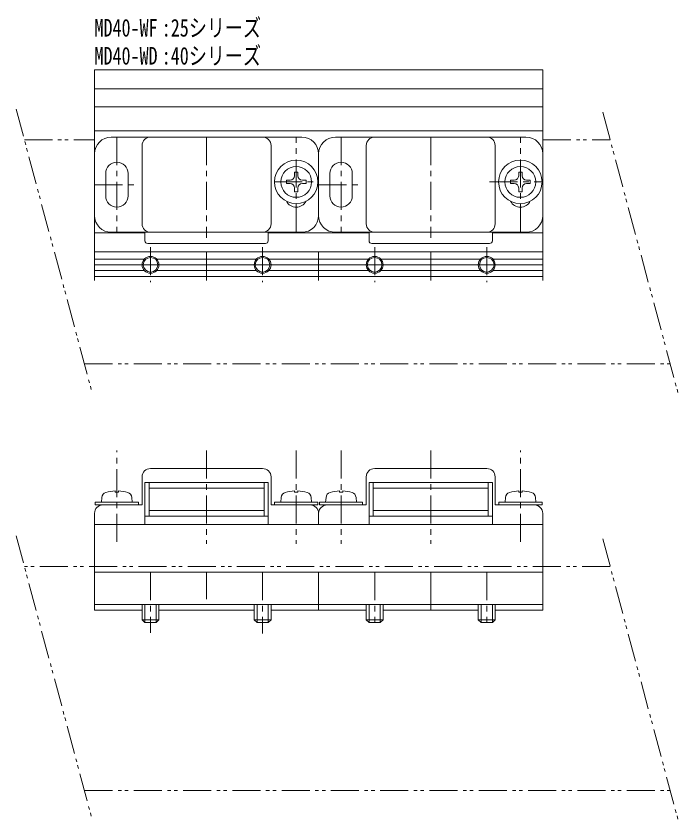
# Model space of a CAD drawing. Units: millimetres on the paper. Extents: x -641 to 1468, y -434 to 1009.
# Drawn here: x -208.5 to -90.2, y 433.7 to 577.8 of the extents above; entities that cross this region are included whole.
import ezdxf
from ezdxf.enums import TextEntityAlignment as Align

# ---------------------------------------------------------------- set-up
doc = ezdxf.new("R2010")
doc.units = ezdxf.units.MM
doc.linetypes.add('CHAIN1', pattern=[8, 5, -1, 1, -1])
doc.linetypes.add('DOUBLE_CHAIN1', pattern=[8.8, 5, -1, 0.6, -0.6, 0.6, -1])
for name, color, linetype, lineweight in [('0-0', 7, 'Continuous', 18), ('0-1', 4, 'Continuous', 18), ('0-2', 4, 'Continuous', 18)]:
    doc.layers.add(name, color=color, linetype=linetype, lineweight=lineweight)
doc.styles.add('ＭＳ ゴシック', font='')
doc.styles.get('ＭＳ ゴシック').set_extended_font_data('MS Gothic')

msp = doc.modelspace()

# ---------------------------------------------------------------- linework, layer by layer
at = {"layer": '0-0'}
for p, q in [((-194.5, 564.769), (-154.5, 564.769)), ((-114.5, 564.769), (-154.5, 564.769)), ((-154.5, 561.569), (-194.5, 561.569)), ((-154.5, 561.569), (-114.5, 561.569)), ((-194.5, 557.269), (-154.5, 557.269)), ((-191.5, 556.169), (-157.5, 556.169)), ((-114.5, 557.269), (-154.5, 557.269)), ((-117.5, 556.169), (-151.5, 556.169)), ((-186, 540.669), (-186, 554.669)), ((-163, 540.669), (-163, 554.669)), ((-146, 540.669), (-146, 554.669)), ((-123, 540.669), (-123, 554.669)), ((-154.5, 553.169), (-154.5, 542.169)), ((-192.5, 545.669), (-192.5, 549.669)), ((-188.5, 549.669), (-188.5, 545.669)), ((-152.5, 545.669), (-152.5, 549.669)), ((-148.5, 549.669), (-148.5, 545.669)), ((-156.75, 548.469), (-157.4, 548.469)), ((-116.75, 548.469), (-117.4, 548.469)), ((-185.5, 539.069), (-194.5, 539.069)), ((-157.5, 539.169), (-191.5, 539.169)), ((-185.5, 537.669), (-185.5, 539.169)), ((-163.5, 537.669), (-163.5, 539.169)), ((-163.5, 539.069), (-154.5, 539.069)), ((-145.5, 539.069), (-154.5, 539.069)), ((-151.5, 539.169), (-117.5, 539.169)), ((-145.5, 537.669), (-145.5, 539.169)), ((-123.5, 537.669), (-123.5, 539.169)), ((-123.5, 539.069), (-114.5, 539.069)), ((-185, 537.169), (-164, 537.169)), ((-124, 537.169), (-145, 537.169)), ((-194.5, 530.569), (-194.5, 535.669)), ((-174.5, 530.569), (-174.5, 535.669)), ((-154.5, 530.569), (-154.5, 535.669)), ((-134.5, 530.569), (-134.5, 535.669)), ((-114.5, 530.569), (-114.5, 535.669)), ((-194.5, 531.269), (-174.5, 531.269)), ((-174.5, 531.269), (-154.5, 531.269)), ((-154.5, 531.269), (-134.5, 531.269)), ((-134.5, 531.269), (-114.5, 531.269)), ((-184.5, 497), (-164.5, 497)), ((-124.5, 497), (-144.5, 497)), ((-185.5, 494.5), (-185.5, 487)), ((-184.75, 488.5), (-184.75, 494.5)), ((-164.25, 488.5), (-164.25, 494.5)), ((-144.75, 488.5), (-144.75, 494.5)), ((-124.25, 488.5), (-124.25, 494.5)), ((-123.5, 494.5), (-123.5, 487)), ((-190.226, 492.994), (-190.226, 492.778)), ((-164.25, 493.5), (-184.75, 493.5)), ((-158.2, 492.994), (-158.2, 492.778)), ((-150.8, 492.994), (-150.8, 492.778)), ((-144.75, 493.5), (-124.25, 493.5)), ((-118.774, 492.994), (-118.774, 492.778)), ((-193.202, 491.847), (-193.276, 491)), ((-187.776, 491), (-187.85, 491.847)), ((-161.176, 491.847), (-161.25, 491)), ((-155.75, 491), (-155.824, 491.847)), ((-153.25, 491), (-153.176, 491.847)), ((-147.824, 491.847), (-147.75, 491)), ((-121.224, 491), (-121.15, 491.847)), ((-115.798, 491.847), (-115.724, 491)), ((-186.676, 490.5), (-194.376, 490.5)), ((-154.65, 490.5), (-162.35, 490.5)), ((-154.35, 490.5), (-146.65, 490.5)), ((-122.324, 490.5), (-114.624, 490.5)), ((-163.5, 488.5), (-185.5, 488.5)), ((-184.75, 489.5), (-164.25, 489.5)), ((-154.5, 487), (-154.5, 489)), ((-154.5, 487), (-154.5, 489)), ((-145.5, 488.5), (-123.5, 488.5)), ((-124.25, 489.5), (-144.75, 489.5)), ((-154.5, 478.5), (-194.5, 478.5)), ((-174.5, 478.5), (-174.5, 473.7)), ((-154.5, 478.5), (-154.5, 471.7)), ((-154.5, 478.5), (-114.5, 478.5)), ((-134.5, 478.5), (-134.5, 471.7)), ((-154.5, 472.7), (-194.5, 472.7)), ((-154.5, 472.7), (-114.5, 472.7)), ((-194.5, 471.7), (-186, 471.7)), ((-183, 471.7), (-166, 471.7)), ((-163, 471.7), (-146, 471.7)), ((-143, 471.7), (-126, 471.7)), ((-123, 471.7), (-114.5, 471.7))]:
    msp.add_line(p, q, dxfattribs=at)
for points in [[(-154.5, 535.669), (-194.5, 535.669), (-194.5, 568.169), (-154.5, 568.169)], [(-154.5, 535.669), (-114.5, 535.669), (-114.5, 568.169), (-154.5, 568.169)], [(-158.2, 549.269), (-158.2, 549.919), (-158.8, 549.919), (-158.8, 549.269)], [(-118.2, 549.269), (-118.2, 549.919), (-118.8, 549.919), (-118.8, 549.269)], [(-159.6, 548.469), (-160.25, 548.469), (-160.25, 547.869), (-159.6, 547.869)], [(-157.4, 547.869), (-156.75, 547.869), (-156.75, 548.469)], [(-119.6, 548.469), (-120.25, 548.469), (-120.25, 547.869), (-119.6, 547.869)], [(-117.4, 547.869), (-116.75, 547.869), (-116.75, 548.469)], [(-158.8, 547.069), (-158.8, 546.419), (-158.2, 546.419), (-158.2, 547.069)], [(-118.8, 547.069), (-118.8, 546.419), (-118.2, 546.419), (-118.2, 547.069)], [(-193, 490.5), (-186, 490.5), (-186, 495.5)], [(-163, 495.5), (-163, 490.5), (-156, 490.5)], [(-146, 495.5), (-146, 490.5), (-153, 490.5)], [(-116, 490.5), (-123, 490.5), (-123, 495.5)], [(-185.5, 494.5), (-163.5, 494.5), (-163.5, 487)], [(-123.5, 494.5), (-145.5, 494.5), (-145.5, 487)], [(-190.226, 492.778), (-190.826, 492.778), (-190.826, 492.994)], [(-158.2, 492.778), (-158.8, 492.778), (-158.8, 492.994)], [(-150.8, 492.778), (-150.2, 492.778), (-150.2, 492.994)], [(-118.774, 492.778), (-118.174, 492.778), (-118.174, 492.994)], [(-186.676, 490.5), (-186.676, 491), (-194.376, 491), (-194.376, 490.5)], [(-154.65, 490.5), (-154.65, 491), (-162.35, 491), (-162.35, 490.5)], [(-154.35, 490.5), (-154.35, 491), (-146.65, 491), (-146.65, 490.5)], [(-122.324, 490.5), (-122.324, 491), (-114.624, 491), (-114.624, 490.5)], [(-154.5, 487), (-194.5, 487), (-194.5, 489)], [(-154.5, 487), (-114.5, 487), (-114.5, 489)], [(-154.5, 487), (-194.5, 487), (-194.5, 471.7)], [(-154.5, 487), (-114.5, 487), (-114.5, 471.7)], [(-186, 472.7), (-186, 470), (-185.5, 469.5), (-183.5, 469.5), (-183, 470), (-183, 472.7)], [(-166, 472.7), (-166, 470), (-165.5, 469.5), (-163.5, 469.5), (-163, 470), (-163, 472.7)], [(-143, 472.7), (-143, 470), (-143.5, 469.5), (-145.5, 469.5), (-146, 470), (-146, 472.7)], [(-123, 472.7), (-123, 470), (-123.5, 469.5), (-125.5, 469.5), (-126, 470), (-126, 472.7)]]:
    msp.add_lwpolyline(points, dxfattribs=at)
for centre, radius in [((-158.5, 548.169), 3.88), ((-118.5, 548.169), 3.88), ((-158.5, 548.169), 2.75), ((-118.5, 548.169), 2.75), ((-184.5, 533.369), 1.3), ((-164.5, 533.369), 1.3), ((-144.5, 533.369), 1.3), ((-124.5, 533.369), 1.3)]:
    msp.add_circle(centre, radius, dxfattribs=at)
for centre, radius, start, end in [((-191.5, 553.169), 3, 90, 180), ((-184.5, 554.669), 1.5, 90, 180), ((-164.5, 554.669), 1.5, 0, 90), ((-157.5, 553.169), 3, 0, 90), ((-151.5, 553.169), 3, 90, 180), ((-144.5, 554.669), 1.5, 90, 180), ((-124.5, 554.669), 1.5, 0, 90), ((-117.5, 553.169), 3, 0, 90), ((-190.5, 549.669), 2, 0, 180), ((-150.5, 549.669), 2, 0, 180), ((-159.6, 549.269), 0.8, 270, 0), ((-157.4, 549.269), 0.8, 180, 270), ((-119.6, 549.269), 0.8, 270, 0), ((-117.4, 549.269), 0.8, 180, 270), ((-159.6, 547.069), 0.8, 0, 90), ((-157.4, 547.069), 0.8, 90, 180), ((-119.6, 547.069), 0.8, 0, 90), ((-117.4, 547.069), 0.8, 90, 180), ((-190.5, 545.669), 2, 180, 0), ((-158.5, 545.669), 2, 208.71415, 331.28585), ((-150.5, 545.669), 2, 180, 0), ((-118.5, 545.669), 2, 208.71415, 331.28585), ((-191.5, 542.169), 3, 180, 270), ((-157.5, 542.169), 3, 270, 0), ((-151.5, 542.169), 3, 180, 270), ((-117.5, 542.169), 3, 270, 0), ((-184.5, 540.669), 1.5, 180, 270), ((-164.5, 540.669), 1.5, 270, 0), ((-144.5, 540.669), 1.5, 180, 270), ((-124.5, 540.669), 1.5, 270, 0), ((-185, 537.669), 0.5, 180, 270), ((-164, 537.669), 0.5, 270, 0), ((-145, 537.669), 0.5, 180, 270), ((-124, 537.669), 0.5, 270, 0), ((-184.5, 495.5), 1.5, 90, 180), ((-164.5, 495.5), 1.5, 0, 90), ((-144.5, 495.5), 1.5, 90, 180), ((-124.5, 495.5), 1.5, 0, 90), ((-192.206, 491.76), 1, 106.25703, 175.00002), ((-190.526, 486), 7, 92.4563, 106.25703), ((-190.526, 486), 7, 73.74298, 87.54372), ((-188.847, 491.76), 1, 5, 73.74298), ((-160.18, 491.76), 1, 106.25703, 175.00002), ((-158.5, 486), 7, 92.4563, 106.25703), ((-158.5, 486), 7, 73.74298, 87.54372), ((-156.82, 491.76), 1, 5, 73.74298), ((-152.18, 491.76), 1, 106.25702, 175), ((-150.5, 486), 7, 92.45628, 106.25702), ((-150.5, 486), 7, 73.74297, 87.5437), ((-148.82, 491.76), 1, 4.99998, 73.74297), ((-120.153, 491.76), 1, 106.25702, 175), ((-118.474, 486), 7, 92.45628, 106.25702), ((-118.474, 486), 7, 73.74297, 87.5437), ((-116.794, 491.76), 1, 4.99998, 73.74297), ((-193, 489), 1.5, 90, 180), ((-156, 489), 1.5, 0, 90), ((-153, 489), 1.5, 90, 180), ((-116, 489), 1.5, 0, 90)]:
    msp.add_arc(centre, radius, start, end, dxfattribs=at)
at = {"layer": '0-1', "linetype": 'CHAIN1'}
for p, q in [((-190.5, 556.169), (-190.5, 539.169)), ((-174.5, 556.169), (-174.5, 538.197)), ((-158.5, 539.169), (-158.5, 556.169)), ((-150.5, 556.169), (-150.5, 539.169)), ((-134.5, 556.169), (-134.5, 538.197)), ((-118.5, 539.169), (-118.5, 556.169)), ((-194.5, 547.669), (-186.611, 547.669)), ((-162.46, 548.169), (-154.5, 548.169)), ((-154.5, 547.669), (-146.824, 547.669)), ((-124.01, 548.169), (-114.5, 548.169)), ((-184.5, 536.501), (-184.5, 530.273)), ((-164.5, 536.501), (-164.5, 530.273)), ((-144.5, 536.501), (-144.5, 530.273)), ((-124.5, 536.501), (-124.5, 530.273)), ((-181.853, 533.369), (-187.043, 533.369)), ((-161.853, 533.369), (-167.043, 533.369)), ((-141.853, 533.369), (-147.043, 533.369)), ((-121.853, 533.369), (-127.043, 533.369)), ((-190.526, 483.911), (-190.526, 500.191)), ((-174.5, 500.191), (-174.5, 483.53)), ((-158.5, 500.191), (-158.5, 483.53)), ((-150.5, 500.191), (-150.5, 483.53)), ((-134.5, 500.191), (-134.5, 483.53)), ((-118.474, 483.911), (-118.474, 500.191)), ((-184.5, 478.5), (-184.5, 467.645)), ((-164.5, 478.5), (-164.5, 467.563)), ((-144.5, 478.5), (-144.5, 469.563)), ((-124.5, 478.5), (-124.5, 469.645))]:
    msp.add_line(p, q, dxfattribs=at)
at = {"layer": '0-1'}
for p, q in [((-194.5, 534.369), (-185.618, 534.369)), ((-183.382, 534.369), (-174.5, 534.369)), ((-174.5, 534.369), (-165.618, 534.369)), ((-163.382, 534.369), (-154.5, 534.369)), ((-154.5, 534.369), (-145.618, 534.369)), ((-143.382, 534.369), (-134.5, 534.369)), ((-134.5, 534.369), (-125.618, 534.369)), ((-123.382, 534.369), (-114.5, 534.369)), ((-194.5, 533.369), (-186, 533.369)), ((-183, 533.369), (-174.5, 533.369)), ((-174.5, 533.369), (-166, 533.369)), ((-163, 533.369), (-154.5, 533.369)), ((-154.5, 533.369), (-146, 533.369)), ((-143, 533.369), (-134.5, 533.369)), ((-134.5, 533.369), (-126, 533.369)), ((-123, 533.369), (-114.5, 533.369)), ((-194.5, 532.369), (-185.618, 532.369)), ((-183.382, 532.369), (-174.5, 532.369)), ((-174.5, 532.369), (-165.618, 532.369)), ((-163.382, 532.369), (-154.5, 532.369)), ((-154.5, 532.369), (-145.618, 532.369)), ((-143.382, 532.369), (-134.5, 532.369)), ((-134.5, 532.369), (-125.618, 532.369)), ((-123.382, 532.369), (-114.5, 532.369)), ((-185.5, 469.5), (-185.5, 472.7)), ((-183.5, 472.7), (-183.5, 469.5)), ((-165.5, 469.5), (-165.5, 472.7)), ((-163.5, 472.7), (-163.5, 469.5)), ((-145.5, 472.7), (-145.5, 469.5)), ((-143.5, 469.5), (-143.5, 472.7)), ((-125.5, 472.7), (-125.5, 469.5)), ((-123.5, 469.5), (-123.5, 472.7)), ((-183, 470), (-186, 470)), ((-163, 470), (-166, 470)), ((-146, 470), (-143, 470)), ((-126, 470), (-123, 470))]:
    msp.add_line(p, q, dxfattribs=at)
for centre in [(-184.5, 533.369), (-164.5, 533.369), (-144.5, 533.369), (-124.5, 533.369)]:
    msp.add_circle(centre, 1.5, dxfattribs=at)
at = {"layer": '0-2', "linetype": 'DOUBLE_CHAIN1'}
for p, q in [((-208.486, 561.153), (-194.943, 510.612)), ((-103.794, 560.599), (-90.212, 509.911)), ((-207.016, 555.669), (-194.5, 555.669)), ((-114.5, 555.669), (-102.473, 555.669)), ((-196.298, 515.669), (-91.755, 515.669)), ((-208.486, 484.984), (-194.943, 434.443)), ((-103.794, 484.43), (-90.212, 433.742)), ((-102.473, 479.5), (-207.016, 479.5)), ((-196.298, 439.5), (-91.755, 439.5))]:
    msp.add_line(p, q, dxfattribs=at)

# ---------------------------------------------------------------- texts
at = {"layer": '0-0', "style": 'ＭＳ ゴシック', "width": 0.75}
for s, p in [(':25シリーズ', (-182.5, 573.169)), ('MD40-WF', (-194.5, 573.169)), ('MD40-WD', (-194.5, 568.169)), (':40シリーズ', (-182.5, 568.169))]:
    msp.add_text(s, height=3.152, dxfattribs=at).set_placement(p, align=Align.BOTTOM_LEFT)

doc.saveas('drawing.dxf')
